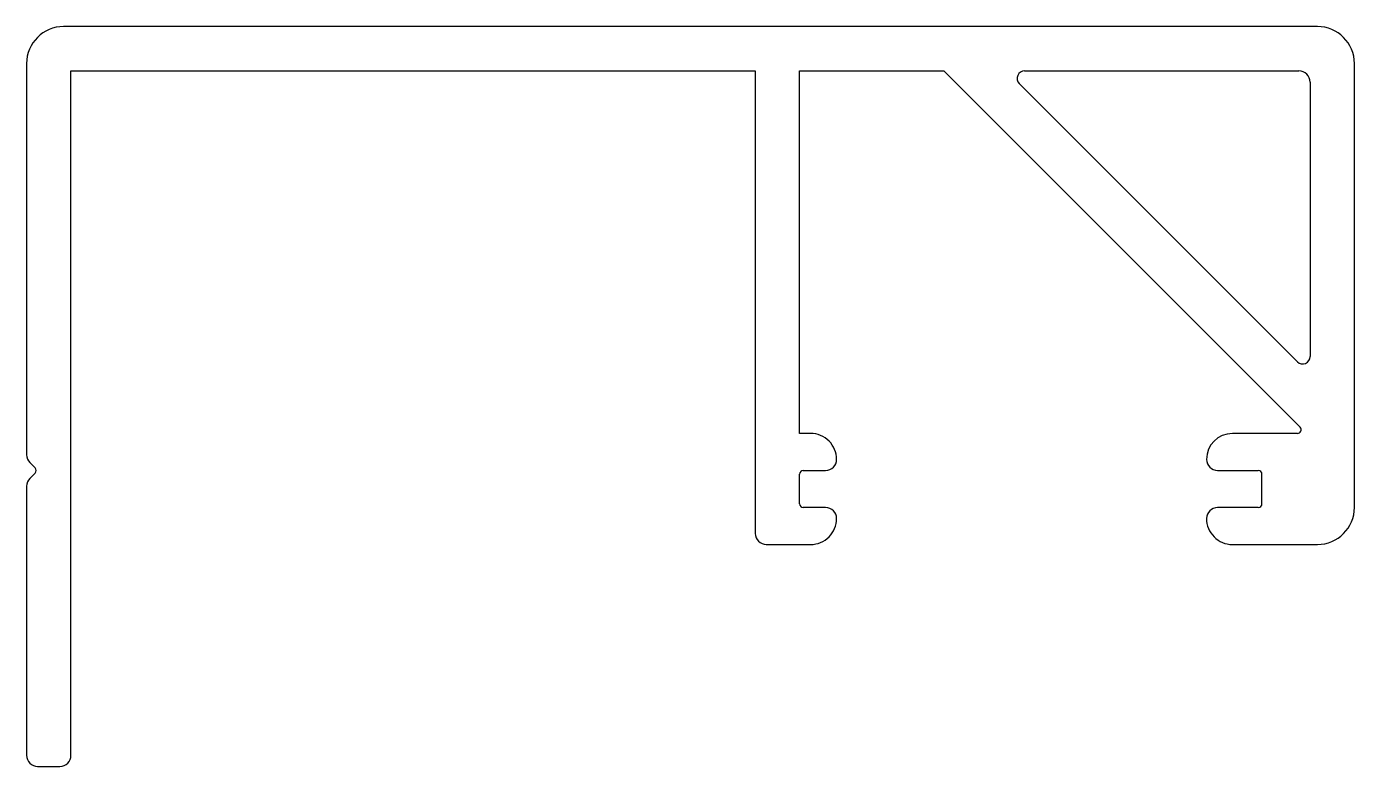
# Model space of a CAD drawing. Extents: x 499 to 534.9, y 692.7 to 712.7.
import ezdxf

# ---------------------------------------------------------------- set-up
doc = ezdxf.new("R2010")
doc.units = 0
doc.layers.get('0').update_dxf_attribs({"linetype": 'CONTINUOUS'})

msp = doc.modelspace()

# ---------------------------------------------------------------- linework, layer by layer
for p, q in [((533.864, 712.735), (499.964, 712.735)), ((498.964, 711.735), (498.964, 701.159)), ((534.864, 699.735), (534.864, 711.735)), ((500.164, 693.035), (500.164, 711.535)), ((500.164, 711.535), (518.664, 711.535)), ((518.664, 711.535), (518.664, 699.035)), ((519.864, 711.535), (523.764, 711.535)), ((519.864, 701.735), (519.864, 711.535)), ((523.764, 711.535), (533.393, 701.905)), ((533.323, 703.673), (525.802, 711.193)), ((525.944, 711.535), (533.364, 711.535)), ((533.664, 711.235), (533.664, 703.815)), ((520.164, 701.735), (519.864, 701.735)), ((533.323, 701.735), (531.564, 701.735)), ((499.052, 700.947), (499.193, 700.805)), ((499.193, 700.664), (499.052, 700.522)), ((519.864, 699.835), (519.864, 700.635)), ((519.964, 700.735), (520.564, 700.735)), ((531.164, 700.735), (532.264, 700.735)), ((532.364, 699.835), (532.364, 700.635)), ((498.964, 700.31), (498.964, 693.035)), ((520.564, 699.735), (519.964, 699.735)), ((532.264, 699.735), (531.164, 699.735)), ((518.964, 698.735), (520.164, 698.735)), ((531.564, 698.735), (533.864, 698.735)), ((499.264, 692.735), (499.864, 692.735))]:
    msp.add_line(p, q)
for centre, radius, start, end in [((499.964, 711.735), 1, 90, 180), ((533.864, 711.735), 1, 0, 90), ((525.944, 711.335), 0.2, 90.0003, 225), ((533.364, 711.235), 0.3, 0, 89.9999), ((533.464, 703.815), 0.2, 224.9993, 0.0005), ((533.323, 701.835), 0.1, 270, 45), ((520.164, 701.035), 0.7, 359.9999, 90), ((531.564, 701.035), 0.7, 90, 180), ((499.264, 701.159), 0.3, 180.0001, 225), ((499.123, 700.735), 0.1, 314.9996, 45.0004), ((520.564, 701.035), 0.3, 270, 0), ((531.164, 701.035), 0.3, 180.0007, 269.9997), ((499.264, 700.31), 0.3, 135, 179.9999), ((519.964, 700.635), 0.1, 90, 180), ((532.264, 700.635), 0.1, 0, 90), ((519.964, 699.835), 0.1, 180, 270), ((520.564, 699.435), 0.3, 0, 90), ((531.164, 699.435), 0.3, 90, 180), ((532.264, 699.835), 0.1, 270, 0), ((533.864, 699.735), 1, 270, 0), ((520.164, 699.435), 0.7, 270, 0.0001), ((531.564, 699.435), 0.7, 179.9997, 270.0001), ((518.964, 699.035), 0.3, 180, 270), ((499.264, 693.035), 0.3, 180.0001, 270), ((499.864, 693.035), 0.3, 270, 359.9999)]:
    msp.add_arc(centre, radius, start, end)

doc.saveas('drawing.dxf')
